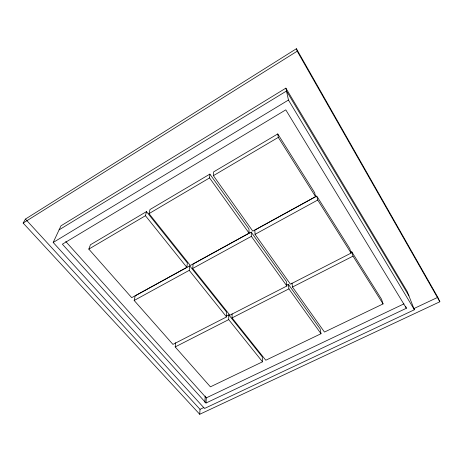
<?xml version="1.0" encoding="UTF-8"?>
<svg xmlns="http://www.w3.org/2000/svg" width="463" height="463" viewBox="0 0 463 463"><rect width="100%" height="100%" fill="white"/><g stroke="black" fill="none" stroke-linecap="round" stroke-linejoin="round"><path stroke-width="0.69" d="M286.441 285.26L288.356 284.276L320.141 328.892L321.009 333.725L265.791 360.243L232.061 317.896L232.085 313.816M175.691 342.724L175.182 346.932L210.41 386.842L262.527 361.811L228.71 319.609L228.774 314.84L226.216 316.148M226.552 316.918L226.639 312.16L189.726 265.866L135.219 295.811L134.166 300.475L172.936 344.391L226.552 316.918L189.234 270.346L189.726 265.866M405.623 306.246L406.381 308.26L206.012 403.018L206.278 397.879L65.74 241.483M204.866 402.254L205.207 396.039M199.721 414.275L200.033 409.321L25.436 219.074L296.418 48.725L437.813 297.31L439.85 301.766L199.721 414.275L23.15 223.062L25.436 219.074M213.385 175.662L213.64 171.883L277.771 133.94L314.649 192.689L315.575 196.636L252.786 231.135L213.385 175.662L278.298 137.384L277.771 133.94M249.094 233.167L209.571 177.908L209.872 174.111L149.989 209.531L149.011 213.622L190.305 265.467L249.094 233.167L248.938 228.942L209.872 174.111M192.683 268.453L193.14 263.985L251.183 232.096L286.331 281.429L286.875 286.001L229.908 315.193L192.683 268.453L251.368 236.344L251.183 232.096M186.844 267.365L187.365 262.909L146.47 211.614L90.43 244.765L88.827 249.111L131.695 297.668L186.844 267.365L145.457 215.717L146.47 211.614M53.193 242.473L60.977 225.822L285.879 88.144L407.209 291.505L414.385 309.747L204.524 408.47L53.193 242.473L288.461 100.043L285.879 88.144M23.15 223.062L297.194 51.185L296.418 48.725M59.096 229.851L286.504 91.008L408.951 295.926M88.827 249.111L145.457 215.717M149.011 213.622L209.571 177.908M316.767 196.069L254.829 230.099L255.049 234.33L290.446 284.166L351.093 253.087L349.825 248.729L316.767 196.069L317.716 200.039L351.093 253.087M134.166 300.475L189.234 270.346M255.049 234.33L317.716 200.039M350.445 252.428L351.735 251.768L381.535 299.243L383.075 303.919L324.465 332.064L292.489 287.043L291.974 283.119M175.182 346.932L228.71 319.609M232.061 317.896L288.924 288.866L288.356 284.276M292.489 287.043L353.014 256.143L351.735 251.768M206.278 397.879L403.962 303.873M200.033 409.321L203.957 407.475M413.644 308.694L437.813 297.31M206.012 403.018L62.383 244.186L285.787 109.858L406.381 308.26M228.774 314.84L262.261 356.84L262.527 361.811M251.368 236.344L286.875 286.001M288.924 288.866L321.009 333.725M278.298 137.384L315.575 196.636M353.014 256.143L383.075 303.919M288.461 100.043L414.385 309.747M297.194 51.185L439.85 301.766"/></g></svg>
